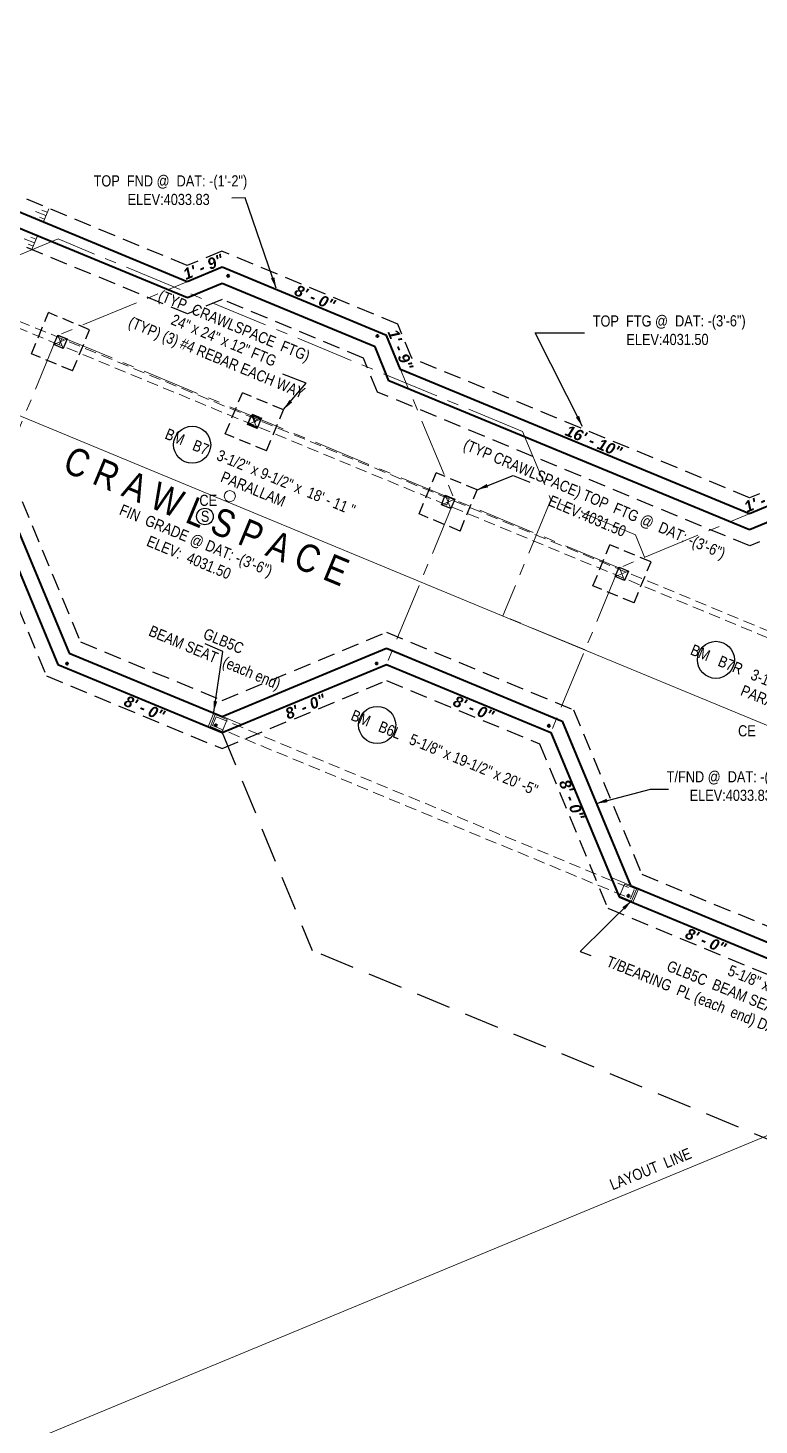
# Model space of a CAD drawing. Header units: inches. Extents: x 2775 to 14720, y 2918 to 7295.
# Drawn here: x 12703 to 13097, y 3390 to 4143 of the extents above; entities that cross this region are included whole.
import ezdxf

# ---------------------------------------------------------------- set-up
doc = ezdxf.new("R2010")
doc.units = ezdxf.units.IN
doc.header["$LTSCALE"] = 0.5
doc.header["$MEASUREMENT"] = 0
doc.header["$PDMODE"] = 1
for name, pattern in [('CENTER', [2, 1.25, -0.25, 0.25, -0.25]), ('HIDDEN', [0.375, 0.25, -0.125]), ('HIDDEN2', [0.1875, 0.125, -0.0625])]:
    doc.linetypes.add(name, pattern=pattern)
doc.layers.get('Defpoints').update_dxf_attribs({"linetype": 'CONTINUOUS'})
for name, color, linetype, lineweight in [('BALCONY', 3, 'CONTINUOUS', 30), ('BEAMS TEXT', 3, 'CONTINUOUS', 20), ('ELEC', 6, 'CONTINUOUS', 20), ('FLOOR BEAMS', 3, 'HIDDEN', 20), ('FOOTING', 7, 'HIDDEN', 30), ('FOOTING TEXT', 7, 'CONTINUOUS', 9), ('FOUNDATION', 7, 'CONTINUOUS', 40), ('FOUNDATION TEXT', 7, 'CONTINUOUS', 9), ('GRID', 1, 'CENTER', 20), ('LAYOUT', 6, 'CONTINUOUS', 9), ('WALL FRAMING', 7, 'CONTINUOUS', 30)]:
    doc.layers.add(name, color=color, linetype=linetype, lineweight=lineweight)
doc.layers.add('ELECTRICAL', color=1, linetype='CONTINUOUS')
doc.layers.add('VX-TOPO-MINR', color=255, linetype='HIDDEN2')
doc.styles.add('ARCHENT', font='technical.ttf', dxfattribs={"height": 2})
doc.styles.add('ARCHENTLTD', font='technical.ttf', dxfattribs={"height": 6})
doc.styles.add('BEI', font='romans.shx', dxfattribs={"width": 0.75})
doc.dimstyles.new('ARCHENTLTD', dxfattribs={"dimtxt": 12, "dimasz": 6, "dimexe": 9, "dimexo": 3, "dimgap": 1, "dimtad": 0, "dimdec": 4, "dimzin": 1, "dimdsep": 46, "dimlunit": 4, "dimtxsty": 'ARCHENT', "dimcen": 6, "dimaunit": 1, "dimadec": 5, "dimazin": 0, "dimtfac": 1, "dimtdec": 4, "dimtofl": 0, "dimtmove": 0, "dimatfit": 3, "dimfxl": 1, "dimfrac": 2, "dimtolj": 1, "dimtzin": 0, "dimarcsym": 0})
doc.dimstyles.get("Standard").update_dxf_attribs({"dimscale": 50, "dimtxt": 0.18, "dimasz": 0.18, "dimexe": 0.18, "dimexo": 0.0625, "dimgap": 0.09, "dimtad": 0, "dimtoh": 1, "dimzin": 0, "dimdsep": 46, "dimtxsty": 'BEI', "dimcen": 0.09, "dimclrd": 256, "dimclre": 256, "dimclrt": 256, "dimadec": 1, "dimazin": 0, "dimtfac": 1, "dimtofl": 0, "dimtmove": 0, "dimatfit": 3, "dimfxl": 1, "dimtolj": 1, "dimtzin": 0, "dimlwd": -1, "dimlwe": -1, "dimarcsym": 0})

# ---------------------------------------------------------------- blocks, each defined once
blk = doc.blocks.new('*D34')
at = {"layer": 'Defpoints', "color": 0, "ltscale": 150, "transparency": 16777216}
for p in [(11336.37, 4496.83, -44590.32), (14529.7, 4138.22, -44590.32), (13445.87, 3646.64), (14529.7, 3176.79, -44590.32), (12016.73, 3096.26, -44590.32)]:
    blk.add_point(p, dxfattribs=at)
at = {"layer": 'LAYOUT', "ltscale": 150, "transparency": 16777216}
for start, end in [(9.28358, 15.90248), (344.15887, 350.77777)]:
    blk.add_arc((13368.56, 3656.77), 77.96, start, end, dxfattribs=at)
for points in [[(13442.13, 3677.64), (13444.96, 3678.63), (13440.58, 3686.63)], [(13444.98, 3635), (13442.15, 3635.98), (13440.61, 3626.99)]]:
    blk.add_solid(points, dxfattribs=at)
at = {"layer": 'LAYOUT', "color": 6, "ltscale": 150, "transparency": 16777216, "insert": (13446.53, 3656.82), "char_height": 6.25, "attachment_point": 5, "rotation": 270.03067, "style": 'BEI'}
blk.add_mtext('\\A1;45.0°', dxfattribs=at)
blk = doc.blocks.new('*D35')
at = {"layer": 'Defpoints', "color": 0, "ltscale": 150, "transparency": 16777216}
for p in [(13368.61, 4764.11, -44590.32), (14529.96, 4138.32, -44590.32), (13423.73, 3711.84), (12016.99, 3096.37, -44590.32), (13368.91, 2918.09, -44590.32)]:
    blk.add_point(p, dxfattribs=at)
at = {"layer": 'LAYOUT', "ltscale": 150, "transparency": 16777216}
for start, end in [(65.46387, 83.37048), (29.15928, 47.06589)]:
    blk.add_arc((13368.79, 3656.87), 77.72, start, end, dxfattribs=at)
for points in [[(13377.68, 3732.57), (13377.85, 3735.56), (13368.78, 3734.58)], [(13438.01, 3695.39), (13435.31, 3694.08), (13440.58, 3686.63)]]:
    blk.add_solid(points, dxfattribs=at)
at = {"layer": 'LAYOUT', "color": 6, "lineweight": 9, "ltscale": 150, "transparency": 16777216, "insert": (13411.95, 3721.5), "char_height": 6.25, "attachment_point": 5, "rotation": 326.26488, "style": 'BEI'}
blk.add_mtext('\\A1;67.5°', dxfattribs=at)
blk = doc.blocks.new('*D36')
at = {"layer": 'Defpoints', "color": 0, "ltscale": 150, "transparency": 16777216}
for p in [(13368.23, 4764.11, -44590.32), (12207.01, 4138.09, -44590.32), (13338.54, 3728.67), (14720.19, 3096.64, -44590.32), (13368.3, 2918.09, -44590.32)]:
    blk.add_point(p, dxfattribs=at)
at = {"layer": 'LAYOUT', "ltscale": 150, "transparency": 16777216}
for start, end in [(96.64098, 114.54758), (132.94557, 150.85217)]:
    blk.add_arc((13368.28, 3656.87), 77.72, start, end, dxfattribs=at)
for points in [[(13359.2, 3735.56), (13359.37, 3732.57), (13368.27, 3734.58)], [(13301.75, 3694.07), (13299.05, 3695.37), (13296.48, 3686.62)]]:
    blk.add_solid(points, dxfattribs=at)
at = {"layer": 'LAYOUT', "color": 6, "lineweight": 9, "ltscale": 150, "transparency": 16777216, "insert": (13325.1, 3721.49), "char_height": 6.25, "attachment_point": 5, "rotation": 33.74658, "style": 'BEI'}
blk.add_mtext('\\A1;67.5°', dxfattribs=at)

msp = doc.modelspace()

# ---------------------------------------------------------------- hatches: boundary and pattern name
at = {"layer": 'WALL FRAMING', "lineweight": 9, "ltscale": 150}
for points in [[(12811.19, 4009.664, 1), (12810.565, 4009.664, 1)], [(12891.645, 3977.231, 1), (12891.02, 3977.231, 1)], [(12724.216, 3800.599, 1), (12723.591, 3800.599, 1)], [(12891.267, 3800.648, 1), (12890.642, 3800.648, 1)], [(12804.528, 3767.334, 1), (12803.903, 3767.334, 1)], [(12984.181, 3767.102, 1), (12983.556, 3767.102, 1)], [(13027.1, 3675.356, 1), (13026.475, 3675.356, 1)]]:
    msp.add_hatch(color=256, dxfattribs=at).paths.add_polyline_path(points)

# ---------------------------------------------------------------- linework, layer by layer
at = {"layer": 'BALCONY', "color": 3, "linetype": 'HIDDEN', "lineweight": 25, "ltscale": 150}
for p, q in [((12807.572, 3763.42), (12856.226, 3645.877)), ((13112.182, 3539.939), (12856.225, 3645.881))]:
    msp.add_line(p, q, dxfattribs=at)
at = {"layer": 'BEAMS TEXT', "linetype": 'Continuous', "lineweight": 30, "ltscale": 75}
for centre in [(12791.4, 3918.592), (13074, 3802.618), (12891.211, 3767.502)]:
    msp.add_circle(centre, 10, dxfattribs=at)
at = {"layer": 'ELEC', "color": 3, "linetype": 'Continuous', "ltscale": 7.5}
msp.add_circle((12811.728, 3890.895), 3, dxfattribs=at)
at = {"layer": 'ELECTRICAL', "color": 3, "linetype": 'Continuous', "lineweight": 30, "ltscale": 0.75}
msp.add_circle((12798.293, 3879.918), 4.479, dxfattribs=at)
at = {"layer": 'FLOOR BEAMS', "ltscale": 50}
for p, q in [((12719.705, 3972.512), (12538.248, 4047.493)), ((12721.052, 3975.765), (12539.601, 4050.744)), ((12928.786, 3886.117), (12719.705, 3972.512)), ((12930.133, 3889.369), (12721.052, 3975.765)), ((13233.376, 3764.063), (12930.133, 3889.369)), ((13232.035, 3760.81), (12928.786, 3886.117)), ((12804.437, 3771.893), (12802.467, 3767.161)), ((12802.467, 3767.161), (13027.978, 3673.821)), ((12804.437, 3771.893), (13029.929, 3678.56)), ((13029.928, 3678.561), (13027.978, 3673.821))]:
    msp.add_line(p, q, dxfattribs=at)
at = {"layer": 'FLOOR BEAMS', "ltscale": 75}
for p, q in [((12721.052, 3975.765), (12719.705, 3972.512)), ((12930.138, 3889.381), (12928.791, 3886.128))]:
    msp.add_line(p, q, dxfattribs=at)
at = {"layer": 'FOOTING', "ltscale": 75}
for p, q in [((12788.791, 4015.187), (12577.727, 4102.341)), ((12788.808, 3989.214), (12577.217, 4076.586)), ((12807.502, 4022.943), (12788.791, 4015.187)), ((12902.342, 3983.688), (12807.502, 4022.943)), ((12807.509, 3996.965), (12788.808, 3989.214)), ((12883.937, 3965.278), (12807.509, 3996.965)), ((12909.957, 3965.275), (12902.342, 3983.688)), ((12891.416, 3946.965), (12883.937, 3965.278)), ((13092.197, 3890.023), (12909.957, 3965.275)), ((13092.214, 3864.05), (12891.416, 3946.965)), ((12694.384, 3900.981), (12731.111, 3812.381)), ((13110.421, 3897.577), (13092.197, 3890.023)), ((12676.017, 3882.616), (12712.746, 3794.01)), ((13110.436, 3871.603), (13092.214, 3864.05)), ((12731.109, 3812.383), (12807.568, 3780.736)), ((12807.566, 3780.736), (12896.25, 3817.498)), ((12896.252, 3817.498), (12997.201, 3775.715)), ((12712.748, 3794.008), (12807.573, 3754.76)), ((12807.575, 3754.76), (12896.259, 3791.521)), ((12896.257, 3791.521), (12978.839, 3757.34)), ((12997.203, 3775.713), (13033.956, 3687.049)), ((12978.838, 3757.342), (13015.593, 3668.673)), ((13033.948, 3687.057), (13110.438, 3655.493)), ((13015.601, 3668.665), (13110.465, 3629.519))]:
    msp.add_line(p, q, dxfattribs=at)
at = {"layer": 'FOOTING', "lineweight": 9, "ltscale": 75}
for p, q in [((12714.026, 4045.888), (12710.96, 4038.499)), ((12712.493, 4042.193), (12706.866, 4044.278)), ((12711.798, 4040.318), (12708.985, 4041.36)), ((12713.188, 4044.069), (12710.374, 4045.111)), ((12707.12, 4029.435), (12704.307, 4030.477)), ((12707.958, 4031.254), (12704.892, 4023.865)), ((12706.425, 4027.56), (12700.799, 4029.644)), ((12705.73, 4025.684), (12702.917, 4026.726))]:
    msp.add_line(p, q, dxfattribs=at)
at = {"layer": 'FOOTING', "ltscale": 50}
for p, q in [((12704.741, 3967.661), (12713.925, 3989.834)), ((12736.098, 3980.65), (12713.925, 3989.834)), ((12726.914, 3958.476), (12736.098, 3980.65)), ((12726.914, 3958.476), (12704.741, 3967.661)), ((12809.3, 3924.455), (12818.484, 3946.628)), ((12840.658, 3937.444), (12818.484, 3946.628)), ((12831.473, 3915.27), (12840.658, 3937.444)), ((12831.473, 3915.27), (12809.3, 3924.455)), ((12913.826, 3881.277), (12923.011, 3903.45)), ((12945.184, 3894.266), (12923.011, 3903.45)), ((12935.999, 3872.092), (12945.184, 3894.266)), ((12935.999, 3872.092), (12913.826, 3881.277)), ((13007.632, 3842.5), (13016.816, 3864.673)), ((13038.99, 3855.489), (13016.816, 3864.673)), ((13029.805, 3833.316), (13038.99, 3855.489)), ((13029.805, 3833.316), (13007.632, 3842.5))]:
    msp.add_line(p, q, dxfattribs=at)
at = {"layer": 'FOUNDATION', "ltscale": 75}
for p, q in [((12788.797, 4006.529), (12571.623, 4096.207)), ((12788.802, 3997.871), (12572.856, 4087.042)), ((12807.506, 4014.284), (12788.797, 4006.529)), ((12896.203, 3977.585), (12807.506, 4014.284)), ((12807.506, 4005.625), (12788.802, 3997.871)), ((12890.067, 3971.425), (12807.506, 4005.625)), ((12903.85, 3959.138), (12896.203, 3977.585)), ((12897.559, 3953.084), (12890.067, 3971.425)), ((13092.13, 3881.395), (12903.85, 3959.138)), ((13092.208, 3872.707), (12897.559, 3953.084)), ((12688.262, 3894.86), (12724.989, 3806.258)), ((12682.107, 3888.819), (12718.868, 3800.133)), ((13110.351, 3888.948), (13092.13, 3881.395)), ((13110.426, 3880.259), (13092.208, 3872.707)), ((12724.989, 3806.258), (12807.569, 3772.078)), ((12807.569, 3772.078), (12896.254, 3808.839)), ((12896.254, 3808.839), (12991.081, 3769.59)), ((12718.868, 3800.133), (12807.572, 3763.419)), ((12807.572, 3763.419), (12896.256, 3800.18)), ((12896.256, 3800.18), (12984.96, 3763.465)), ((12991.081, 3769.59), (13027.834, 3680.926)), ((12984.96, 3763.465), (13021.715, 3674.797)), ((13027.834, 3680.926), (13110.448, 3646.834)), ((13021.715, 3674.797), (13110.455, 3638.177))]:
    msp.add_line(p, q, dxfattribs=at)
at = {"layer": 'FOUNDATION', "color": 7, "lineweight": 9, "ltscale": 75}
for p, q in [((12800.096, 3766.592), (12803.166, 3773.979)), ((12801.211, 3766.668), (12803.897, 3773.132)), ((12807.648, 3763.982), (12801.211, 3766.668)), ((12810.335, 3770.446), (12803.897, 3773.132)), ((12807.494, 3772.181), (12817.94, 3767.839)), ((12807.648, 3763.982), (12810.335, 3770.446)), ((13027.969, 3680.925), (13017.51, 3685.236)), ((13022.065, 3675.234), (13024.733, 3681.706)), ((13024.733, 3681.706), (13031.186, 3679.056)), ((13028.518, 3672.585), (13031.186, 3679.056)), ((13029.253, 3671.743), (13032.301, 3679.139)), ((13022.065, 3675.234), (13028.518, 3672.585))]:
    msp.add_line(p, q, dxfattribs=at)
at = {"layer": 'FOUNDATION', "lineweight": 50, "ltscale": 1.5}
for centre in [(12810.877, 4009.664), (12891.332, 3977.231), (12723.904, 3800.599), (12890.954, 3800.648), (12804.215, 3767.334), (12983.868, 3767.102), (13026.787, 3675.356)]:
    msp.add_circle(centre, 0.5, dxfattribs=at)
at = {"layer": 'GRID', "ltscale": 50}
for p, q in [((12719.067, 4029.562), (12682.096, 4014.259)), ((12969.648, 3925.814), (12719.067, 4029.562)), ((12807.506, 4014.284), (12718.838, 3977.529)), ((12896.203, 3977.585), (12807.506, 4014.284)), ((12718.838, 3977.529), (12682.107, 3888.819)), ((12932.965, 3888.901), (12718.838, 3977.529)), ((12896.203, 3977.585), (12932.965, 3888.901)), ((12969.648, 3925.814), (12984.937, 3888.93)), ((12682.107, 3888.819), (12718.868, 3800.135)), ((12932.965, 3888.901), (12896.25, 3800.197)), ((13021.667, 3852.186), (12932.965, 3888.901)), ((12984.937, 3888.93), (12958.996, 3826.345)), ((13030.536, 3870.013), (12984.937, 3888.93)), ((13110.351, 3888.948), (13021.667, 3852.186)), ((13030.536, 3870.013), (13035.516, 3857.982)), ((13021.667, 3852.186), (12984.952, 3763.483)), ((13003.369, 3807.979), (12959.169, 3826.273)), ((12807.572, 3763.42), (12718.868, 3800.135)), ((12896.256, 3800.181), (12807.572, 3763.42)), ((12984.96, 3763.466), (12896.256, 3800.181)), ((12984.96, 3763.466), (13021.715, 3674.798)), ((13110.455, 3638.177), (13021.715, 3674.798))]:
    msp.add_line(p, q, dxfattribs=at)
at = {"layer": 'LAYOUT', "color": 6, "ltscale": 150}
for p, q in [((12975.246, 3819.593), (11433.025, 4458.121)), ((13368.533, 3656.76), (12975.249, 3819.592)), ((13368.501, 3656.747), (12016.34, 3096.402))]:
    msp.add_line(p, q, dxfattribs=at)
at = {"layer": 'VX-TOPO-MINR', "color": 6, "lineweight": 9, "ltscale": 75}
for p, q in [((12828.8, 3933.069), (12821.614, 3930.092)), ((12823.719, 3935.173), (12826.695, 3927.987))]:
    msp.add_line(p, q, dxfattribs=at)
at = {"layer": 'VX-TOPO-MINR', "ltscale": 50}
msp.add_line((12828.764, 3932.375), (12828.764, 3932.375), dxfattribs=at)
at = {"layer": 'VX-TOPO-MINR', "color": 6, "ltscale": 75}
msp.add_lwpolyline([(12823.719, 3935.173), (12828.8, 3933.069), (12826.695, 3927.987), (12821.614, 3930.092)], close=True, dxfattribs=at)
at = {"layer": 'WALL FRAMING', "color": 6, "lineweight": 9, "ltscale": 75}
for p, q in [((12718.89, 3977.731), (12721.867, 3970.545)), ((12723.972, 3975.627), (12716.786, 3972.65)), ((12828.531, 3932.421), (12821.345, 3929.444)), ((12823.45, 3934.525), (12826.426, 3927.339)), ((12933.057, 3889.243), (12925.871, 3886.266)), ((12927.976, 3891.347), (12930.953, 3884.161)), ((13026.863, 3850.466), (13019.677, 3847.489)), ((13021.782, 3852.571), (13024.758, 3845.384))]:
    msp.add_line(p, q, dxfattribs=at)
at = {"layer": 'WALL FRAMING', "color": 6, "ltscale": 75}
for points in [[(12718.89, 3977.731), (12723.972, 3975.627), (12721.867, 3970.545), (12716.786, 3972.65)], [(12823.45, 3934.525), (12828.531, 3932.421), (12826.426, 3927.339), (12821.345, 3929.444)], [(12927.976, 3891.347), (12933.057, 3889.243), (12930.953, 3884.161), (12925.871, 3886.266)], [(13021.782, 3852.571), (13026.863, 3850.466), (13024.758, 3845.384), (13019.677, 3847.489)]]:
    msp.add_lwpolyline(points, close=True, dxfattribs=at)
at = {"layer": 'WALL FRAMING', "color": 9, "linetype": 'Continuous', "lineweight": 5, "ltscale": 150}
for centre in [(12810.877, 4009.664), (12891.332, 3977.231), (12723.904, 3800.599), (12890.954, 3800.648), (12804.215, 3767.334), (12983.868, 3767.102), (13026.787, 3675.356)]:
    msp.add_circle(centre, 0.312, dxfattribs=at)

# ---------------------------------------------------------------- texts
at = {"layer": 'BEAMS TEXT', "linetype": 'Continuous', "lineweight": 9, "char_height": 6, "attachment_point": 5, "rotation": 337.6375, "style": 'ARCHENTLTD'}
for s, insert in [('BM   B7   3-1/2" x 9-1/2" x  18\' - 11 "\\PPARALLAM \\P\\P  ', (12822.447, 3890.097)), ('BM   B7R   3-1/2" x 9-1/2" x 27\'-4" \\PPARALLAM\\P\\P  ', (13102.974, 3774.945)), ('BM   B6L   5-1/8" x 19-1/2" x 20\' -5" \\P\\P  ', (12923.777, 3743.345)), ('5-1/8" x 12" x 8\'-6"  BM   B6R \\P\\P  ', (13118.636, 3609.252))]:
    msp.add_mtext(s, dxfattribs=dict(at, insert=insert))
at = {"layer": 'ELECTRICAL', "color": 3, "linetype": 'Continuous', "ltscale": 0.375, "char_height": 6, "attachment_point": 1, "style": 'ARCHENT'}
for insert in [(12795.312, 3891.649), (13085.955, 3767.369)]:
    msp.add_mtext('CE', dxfattribs=dict(at, insert=insert))
at = {"layer": 'ELECTRICAL', "color": 3, "linetype": 'Continuous', "ltscale": 0.375, "insert": (12796.088, 3883.022), "char_height": 6, "width": 6.875, "attachment_point": 1, "style": 'ARCHENT'}
msp.add_mtext('S', dxfattribs=at)
at = {"layer": 'FOOTING TEXT', "ltscale": 50, "char_height": 6, "attachment_point": 5, "style": 'ARCHENT'}
for s, insert, rotation in [(' TOP  FTG @  DAT: -(3\'-6") \\PELEV:4031.50', (13047.858, 3980.325), 0.092778), ('(TYP CRAWLSPACE) TOP  FTG @  DAT: -(3\'-6") \\PELEV:4031.50', (13006.544, 3884.764), 337.033139), (' GLB5C\\PBEAM SEAT  (each end)', (12805.209, 3807.708), 337.210615), (' GLB5C  BEAM SEAT\\PT/BEARING  PL (each  end) DAT: -(2\'-0")', (13075.363, 3620.504), 337.843159)]:
    msp.add_mtext(s, dxfattribs=dict(at, insert=insert, rotation=rotation))
at = {"layer": 'FOUNDATION TEXT', "ltscale": 50, "char_height": 6, "attachment_point": 5, "style": 'ARCHENT'}
for s, insert in [(' TOP  FND @  DAT: -(1\'-2") \\PELEV:4033.83', (12778.718, 4055.833)), (' T/FND @  DAT: -(1\'-2") \\PELEV:4033.83', (13081.998, 3734.558))]:
    msp.add_mtext(s, dxfattribs=dict(at, insert=insert))
at = {"layer": 'FOUNDATION TEXT', "color": 1, "lineweight": 20, "ltscale": 75, "char_height": 6, "width": 48.625, "style": 'ARCHENTLTD'}
for s, insert, attachment_point, rotation in [('{\\fArial|b1|i1|c0|p34;1\' - 9"}', (12785.779, 4012.966), 1, 22.555366), ('{\\fArial|b1|i1|c0|p34;8\' - 0"}', (12848.326, 4005.107), 1, 337.28559), ('{\\fArial|b1|i1|c0|p34;1\' - 9"}', (12910.973, 3960.557), 3, 292.474783), ('{\\fArial|b1|i1|c0|p34;16\' - 10"}', (12994.466, 3929.447), 1, 337.28559), ('{\\fArial|b1|i1|c0|p34;1\' - 9"}', (13088.451, 3887.473), 1, 22.650835), ('{\\fArial|b1|i1|c0|p34;8\' - 0"}', (12756.363, 3783.667), 1, 337.28559), ('{\\fArial|b1|i1|c0|p34;8\' - 0"}', (12840.859, 3775.969), 1, 22.28559), ('{\\fArial|b1|i1|c0|p34;8\' - 0"}', (12933.937, 3783.648), 1, 337.28559), ('{\\fArial|b1|i1|c0|p34;8\' - 0"}', (12994.718, 3738.819), 1, 292.28559), ('{\\fArial|b1|i1|c0|p34;8\' - 0"}', (13059.209, 3658.332), 1, 337.28559)]:
    msp.add_mtext(s, dxfattribs=dict(at, insert=insert, attachment_point=attachment_point, rotation=rotation))
at = {"layer": 'FOUNDATION TEXT', "ltscale": 50, "attachment_point": 5, "rotation": 337.5, "style": 'ARCHENT'}
for s, insert, char_height in [('(TYP  CRAWLSPACE  FTG)', (12813.73, 3981.991), 6), ('24" x 24" x 12" FTG\\P(TYP) (3) #4 REBAR EACH WAY', (12806.26, 3969.487), 6), ('C R A W L S P A C E', (12799.068, 3880.109), 15), ('FIN  GRADE @ DAT: -(3\'-6")\\PELEV:  4031.50', (12791.583, 3862.438), 6)]:
    msp.add_mtext(s, dxfattribs=dict(at, insert=insert, char_height=char_height))
at = {"layer": 'LAYOUT', "ltscale": 50, "insert": (13037.836, 3527.73), "char_height": 6, "attachment_point": 5, "rotation": 22.152194, "style": 'ARCHENT'}
msp.add_mtext(' LAYOUT  LINE', dxfattribs=at)

# ---------------------------------------------------------------- dimensions: what is measured, and where the dimension line sits
at = {"layer": 'LAYOUT', "color": 6, "lineweight": 9, "ltscale": 150}
for base, line1, line2, picture, middle in [((13423.729, 3711.838), ((13368.912, 2918.086, -44590.391), (13368.611, 4764.108, -44590.391)), ((14529.96, 4138.325, -44590.391), (12016.988, 3096.368, -44590.391)), '*D35', (13411.952, 3721.498, -0.07)), ((13338.537, 3728.669), ((13368.303, 2918.086, -44590.391), (13368.235, 4764.108, -44590.391)), ((12207.01, 4138.092, -44590.391), (14720.19, 3096.638, -44590.391)), '*D36', (13325.102, 3721.489, -0.07))]:
    dim = msp.add_angular_dim_2l(base=base, line1=line1, line2=line2, dimstyle='Standard', override={"dimtxt": 0.125, "dimclrd": 256, "dimclre": 256, "dimclrt": 6}, dxfattribs=at)
    dim.commit()
    dim.dimension.update_dxf_attribs({"geometry": picture, "text_midpoint": middle})
at = {"layer": 'LAYOUT', "color": 6, "ltscale": 150}
dim = msp.add_angular_dim_2l(base=(13445.866, 3646.644), line1=((14529.702, 4138.218, -44590.391), (12016.731, 3096.261, -44590.391)), line2=((14529.702, 3176.786, -44590.391), (11336.374, 4496.835, -44590.391)), dimstyle='Standard', override={"dimtxt": 0.125, "dimclrd": 256, "dimclre": 256, "dimclrt": 6}, dxfattribs=at)
dim.commit()
dim.dimension.update_dxf_attribs({"geometry": '*D34', "text_midpoint": (13446.527, 3656.815, -0.07)})

# ---------------------------------------------------------------- leaders
at = {"layer": 'FOOTING TEXT', "ltscale": 10}
for points in [[(13002.018, 3928.385), (12976.39, 3978.975), (13003.019, 3978.975)], [(12840.746, 3937.564), (12852.862, 3951.738), (12840.326, 3956.583)], [(12803.054, 3774.395), (12807.893, 3807.204), (12798.503, 3811.287)], [(13028.441, 3672.761), (13000.68, 3645.379), (13006.494, 3643.292)]]:
    msp.add_leader(points, dimstyle='ARCHENTLTD', override={"dimgap": 1, "dimtad": 0}, dxfattribs=at)
at = {"layer": 'FOOTING TEXT', "lineweight": 9, "ltscale": 10}
msp.add_leader([(12945.139, 3894.371), (12964.65, 3901.941), (12973.568, 3898.474)], dimstyle='ARCHENTLTD', override={"dimgap": 1, "dimtad": 0}, dxfattribs=at)
at = {"layer": 'FOUNDATION TEXT', "lineweight": 9, "ltscale": 10}
msp.add_leader([(12836.782, 4002.944), (12820.059, 4051.665), (12812.762, 4051.583)], dimstyle='ARCHENTLTD', override={"dimgap": 1, "dimtad": 0}, dxfattribs=at)
at = {"layer": 'FOUNDATION TEXT', "ltscale": 10}
msp.add_leader([(13009.457, 3725.258), (13038.619, 3732.823), (13048.503, 3732.823)], dimstyle='ARCHENTLTD', override={"dimgap": 1, "dimtad": 0}, dxfattribs=at)

doc.saveas('drawing.dxf')
